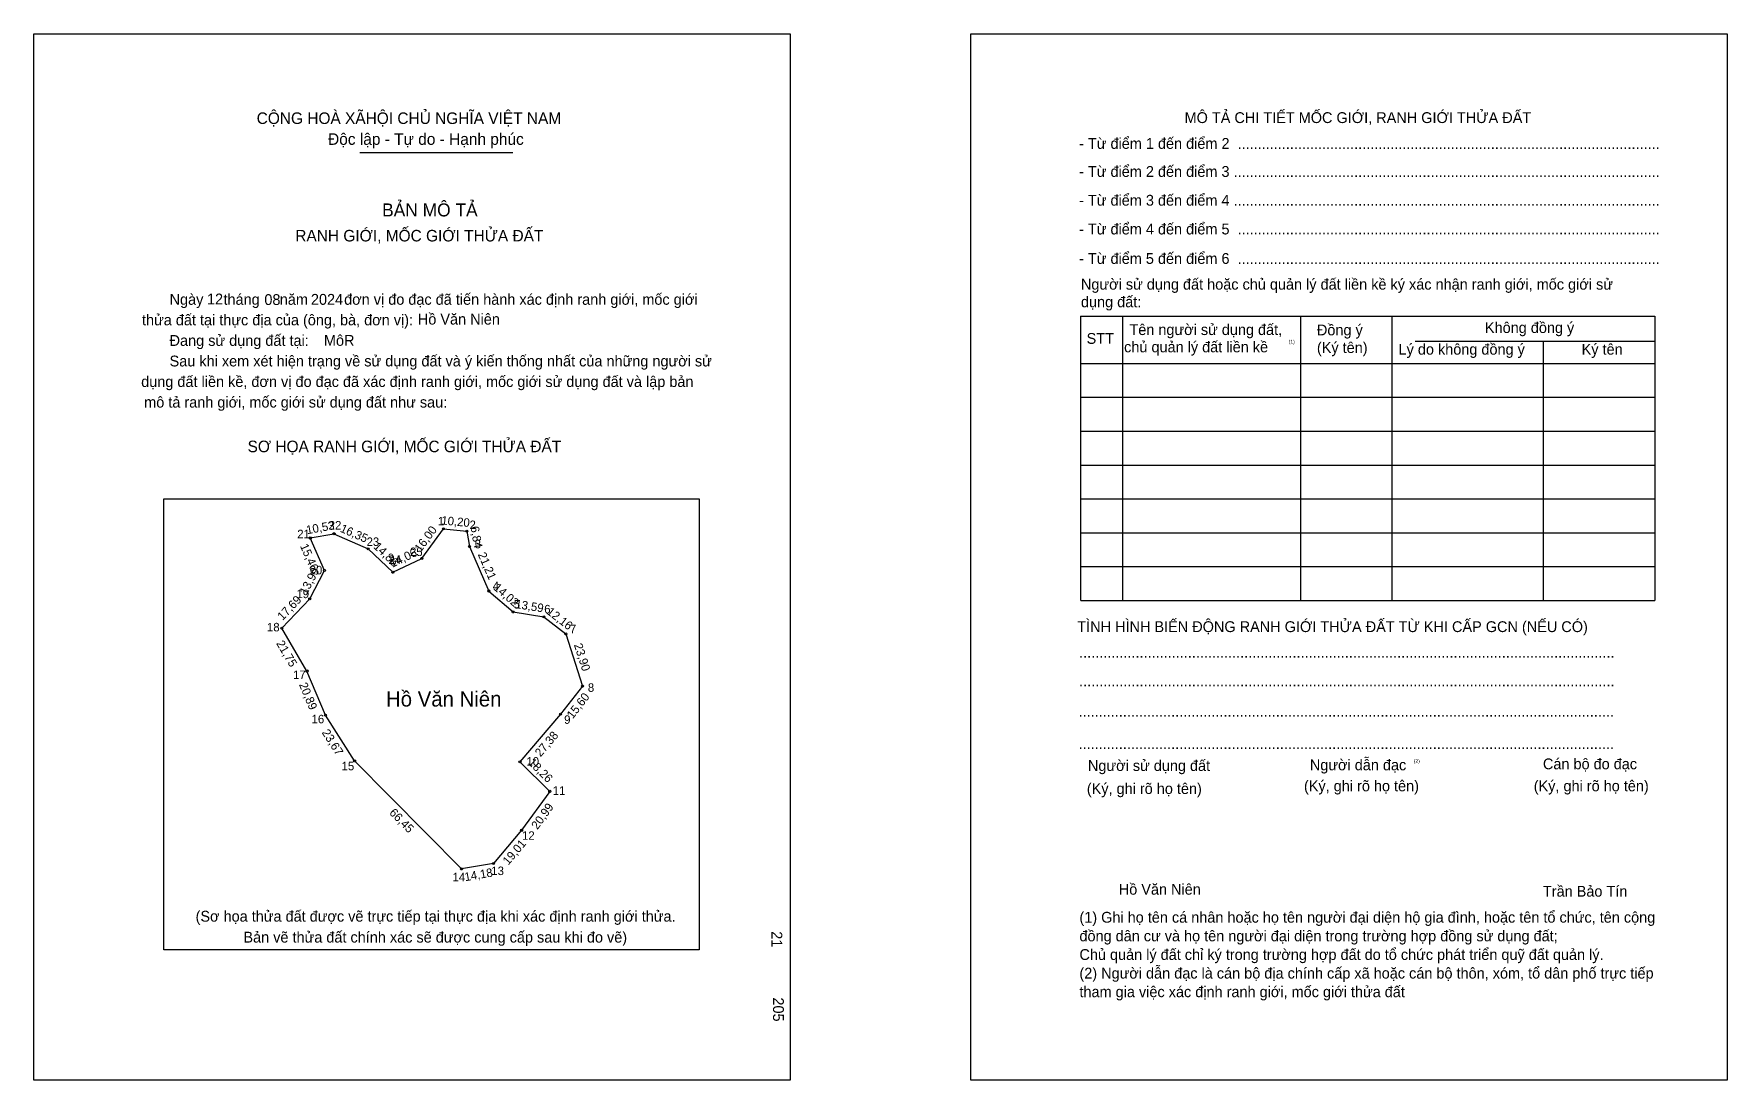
# Model space of a CAD drawing. Extents: x 546354 to 547093, y 1821596 to 1822053.
import ezdxf

# ---------------------------------------------------------------- set-up
doc = ezdxf.new("R2010")
doc.units = 0
for name, color, linetype in [('bmtKhungInTrang1', 7, 'Continuous'), ('bmtKhungInTrang2', 7, 'Continuous'), ('bmtNoiDung', 7, 'Continuous'), ('bmtTemplate', 7, 'Continuous'), ('CanhThua', 7, 'Continuous'), ('ChieuDaiCanhThua', 7, 'Continuous'), ('MocDinhThua', 7, 'Continuous'), ('SoHieuDinhThua', 7, 'Continuous'), ('TenChuSuDung', 7, 'Continuous')]:
    doc.layers.add(name, color=color, linetype=linetype)

msp = doc.modelspace()

# ---------------------------------------------------------------- linework, layer by layer
at = {"layer": 'bmtKhungInTrang1'}
msp.add_lwpolyline([(546353.6, 1822053.15), (546684.14, 1822053.15), (546684.14, 1821595.97), (546353.6, 1821595.97)], close=True, dxfattribs=at)
at = {"layer": 'bmtKhungInTrang2'}
msp.add_lwpolyline([(546762.96, 1822053.15), (547093.5, 1822053.15), (547093.5, 1821595.97), (546762.96, 1821595.97)], close=True, dxfattribs=at)
at = {"layer": 'bmtTemplate'}
for p, q in [((546496.04, 1822001.33), (546562.88, 1822001.33)), ((546829.27, 1821929.84), (546829.27, 1821805.55)), ((546907.02, 1821929.84), (546907.02, 1821805.55)), ((546947.03, 1821929.99), (546947.03, 1821805.55)), ((547061.85, 1821929.84), (547061.85, 1821805.55)), ((546957.17, 1821918.89), (547061.85, 1821918.89)), ((546811.14, 1821909.12), (547061.85, 1821909.12)), ((546811.14, 1821894.33), (547061.85, 1821894.33)), ((546811.14, 1821879.53), (547061.85, 1821879.53)), ((546811.14, 1821864.74), (547061.85, 1821864.74)), ((546811.14, 1821849.94), (547061.85, 1821849.94)), ((546811.14, 1821835.14), (547061.85, 1821835.14)), ((546811.14, 1821820.35), (547061.85, 1821820.35)), ((546811.14, 1821805.55), (547061.85, 1821805.55))]:
    msp.add_line(p, q, dxfattribs=at)
for points in [[(546810.98, 1821929.84), (547061.85, 1821929.84)], [(546810.98, 1821929.84), (546810.98, 1821805.55)], [(547013.05, 1821918.74), (547013.05, 1821805.55)]]:
    msp.add_lwpolyline(points, dxfattribs=at)
msp.add_lwpolyline([(546410.46, 1821652.91), (546410.46, 1821849.93), (546644.35, 1821849.93), (546644.35, 1821652.91)], close=True, dxfattribs=at)
at = {"layer": 'CanhThua'}
for p, q in [((546523.1, 1821823.96), (546532.61, 1821836.83)), ((546532.61, 1821836.83), (546542.77, 1821835.89)), ((546474.38, 1821832.87), (546484.74, 1821834.74)), ((546480.57, 1821818.71), (546474.38, 1821832.87)), ((546484.74, 1821834.74), (546499.7, 1821828.15)), ((546542.77, 1821835.89), (546543.98, 1821829.15)), ((546499.7, 1821828.15), (546510.43, 1821817.87)), ((546510.43, 1821817.87), (546523.1, 1821823.96)), ((546543.98, 1821829.15), (546552.42, 1821809.7)), ((546474.13, 1821806.28), (546480.57, 1821818.71)), ((546552.42, 1821809.7), (546563.04, 1821800.54)), ((546461.91, 1821793.49), (546474.13, 1821806.28)), ((546563.04, 1821800.54), (546576.46, 1821798.37)), ((546472.94, 1821774.74), (546461.91, 1821793.49)), ((546576.46, 1821798.37), (546586.08, 1821790.93)), ((546586.08, 1821790.93), (546593.35, 1821768.17)), ((546481, 1821755.47), (546472.94, 1821774.74)), ((546593.35, 1821768.17), (546583.76, 1821755.86)), ((546493.76, 1821735.54), (546481, 1821755.47)), ((546583.76, 1821755.86), (546566.02, 1821735.01)), ((546540.43, 1821688.24), (546493.76, 1821735.54)), ((546566.02, 1821735.01), (546579, 1821722.16)), ((546579, 1821722.16), (546566.73, 1821705.13)), ((546566.73, 1821705.13), (546554.41, 1821690.66)), ((546554.41, 1821690.66), (546540.43, 1821688.24))]:
    msp.add_line(p, q, dxfattribs=at)
at = {"layer": 'MocDinhThua'}
for centre in [(546532.61, 1821836.83), (546474.38, 1821832.87), (546484.74, 1821834.74), (546542.77, 1821835.89), (546543.98, 1821829.15), (546499.7, 1821828.15), (546523.1, 1821823.96), (546480.57, 1821818.71), (546510.43, 1821817.87), (546552.42, 1821809.7), (546474.13, 1821806.28), (546563.04, 1821800.54), (546461.91, 1821793.49), (546576.46, 1821798.37), (546586.08, 1821790.93), (546472.94, 1821774.74), (546593.35, 1821768.17), (546481, 1821755.47), (546583.76, 1821755.86), (546493.76, 1821735.54), (546566.02, 1821735.01), (546579, 1821722.16), (546566.73, 1821705.13), (546540.43, 1821688.24), (546554.41, 1821690.66)]:
    msp.add_circle(centre, 0.446, dxfattribs=at)

# ---------------------------------------------------------------- texts
at = {"layer": 'bmtNoiDung'}
for s, height, p in [('12', 4.729, (546429.24, 1821934.93)), ('08', 4.729, (546454.32, 1821934.67)), ('2024', 4.729, (546474.66, 1821934.77)), ('Hồ Văn Niên', 4.7294, (546521.38, 1821926.13)), ('MôR', 4.729, (546480.35, 1821916.84)), ('Hồ Văn Niên', 4.7294, (546827.66, 1821677))]:
    msp.add_text(s, height=height, dxfattribs=at).set_placement(p)
for s, p in [('21', (546675.9, 1821661.05)), ('205', (546676.58, 1821632.11))]:
    msp.add_text(s, height=4.729, rotation=270, dxfattribs=at).set_placement(p)
at = {"layer": 'bmtTemplate'}
for s, height, p in [('CỘNG HOÀ XÃHỘI CHỦ NGHĨA VIỆT NAM', 5.0447, (546450.96, 1822013.77)), ('MÔ TẢ CHI TIẾT MỐC GIỚI, RANH GIỚI THỬA ĐẤT', 4.7276, (546856.42, 1822014.18)), ('Độc lập - Tự do - Hạnh phúc', 5.0447, (546482.16, 1822004.65)), ('- Từ điểm 1 đến điểm 2  .........................................................................................................', 4.72762, (546810.34, 1822002.9)), ('- Từ điểm 2 đến điểm 3 ..........................................................................................................', 4.72762, (546810.34, 1821990.65)), ('BẢN MÔ TẢ', 5.675, (546505.77, 1821973.38)), ('- Từ điểm 3 đến điểm 4 ..........................................................................................................', 4.72762, (546810.34, 1821978.08)), ('- Từ điểm 4 đến điểm 5  .........................................................................................................', 4.72762, (546810.34, 1821965.5)), ('RANH GIỚI, MỐC GIỚI THỬA ĐẤT', 5.0447, (546467.83, 1821962.44)), ('- Từ điểm 5 đến điểm 6  .........................................................................................................', 4.72762, (546810.34, 1821952.63)), ('Người sử dụng đất hoặc chủ quản lý đất liền kề ký xác nhận ranh giới, mốc giới sử', 4.7276, (546811.14, 1821941.38)), ('Ngày     tháng     năm         đơn vị đo đạc đã tiến hành xác định ranh giới, mốc giới ', 4.7294, (546412.9, 1821934.77)), ('dụng đất:', 4.728, (546811.14, 1821933.69)), ('thửa đất tại thực địa của (ông, bà, đơn vị):', 4.7294, (546400.85, 1821925.79)), ('Tên người sử dụng đất,', 4.7276, (546832.32, 1821921.55)), ('Đồng ý', 4.728, (546914.25, 1821921.41)), ('Không đồng ý', 4.7276, (546987.67, 1821922.44)), ('Đang sử dụng đất tại:', 4.7294, (546412.9, 1821916.81)), ('STT', 4.728, (546813.61, 1821917.71)), ('chủ quản lý đất liền kề', 4.7276, (546830, 1821913.99)), ('(1)', 1.576, (546901.9, 1821917.88)), ('(Ký tên)', 4.728, (546914.25, 1821913.71)), ('Lý do không đồng ý', 4.7276, (546949.92, 1821912.97)), ('Ký tên', 4.728, (547029.92, 1821912.97)), ('Sau khi xem xét hiện trạng về sử dụng đất và ý kiến thống nhất của những người sử ', 4.7294, (546412.9, 1821907.83)), ('dụng đất liền kề, đơn vị đo đạc đã xác định ranh giới, mốc giới sử dụng đất và lập bản', 4.7294, (546400.49, 1821898.85)), ('mô tả ranh giới, mốc giới sử dụng đất như sau:', 4.7294, (546401.79, 1821889.86)), ('SƠ HỌA RANH GIỚI, MỐC GIỚI THỬA ĐẤT', 5.0447, (546446.98, 1821870.35)), ('TÌNH HÌNH BIẾN ĐỘNG RANH GIỚI THỬA ĐẤT TỪ KHI CẤP GCN (NẾU CÓ)', 4.7276, (546809.54, 1821791.75)), ('.....................................................................................................................................', 4.73471, (546810.34, 1821780.63)), ('.....................................................................................................................................', 4.73471, (546810.34, 1821768.05)), ('.....................................................................................................................................', 4.73471, (546810.09, 1821754.74)), ('.....................................................................................................................................', 4.73471, (546810.09, 1821740.68)), ('Người sử dụng đất', 4.7276, (546814.19, 1821731.06)), ('Người dẫn đạc', 4.7276, (546911.16, 1821731.36)), ('(2)', 1.576, (546956.56, 1821734.62)), ('Cán bộ đo đạc', 4.7276, (547013.01, 1821731.8)), ('(Ký, ghi rõ họ tên)', 4.7276, (546813.71, 1821721)), ('(Ký, ghi rõ họ tên)', 4.7276, (546908.59, 1821722.19)), ('(Ký, ghi rõ họ tên)', 4.7276, (547008.99, 1821722.19)), ('Trần Bảo Tín', 4.7276, (547013.01, 1821676.14)), ('(Sơ họa thửa đất được vẽ trực tiếp tại thực địa khi xác định ranh giới thửa.', 4.7294, (546424.26, 1821665.22)), ('(1) Ghi họ tên cá nhân hoặc họ tên người đại diện hộ gia đình, hoặc tên tổ chức, tên cộng', 4.7276, (546810.48, 1821664.77)), ('Bản vẽ thửa đất chính xác sẽ được cung cấp sau khi đo vẽ)', 4.7294, (546445.17, 1821656.08)), ('đồng dân cư và họ tên người đại diện trong trường hợp đồng sử dụng đất;', 4.7276, (546810.48, 1821656.63)), ('Chủ quản lý đất chỉ ký trong trường hợp đất do tổ chức phát triển quỹ đất quản lý.', 4.7276, (546810.48, 1821648.49)), ('(2) Người dẫn đạc là cán bộ địa chính cấp xã hoặc cán bộ thôn, xóm, tổ dân phố trực tiếp', 4.7276, (546810.48, 1821640.35)), ('tham gia việc xác định ranh giới, mốc giới thửa đất', 4.7276, (546810.48, 1821632.22))]:
    msp.add_text(s, height=height, dxfattribs=at).set_placement(p)
at = {"layer": 'ChieuDaiCanhThua'}
for s, rotation, p in [('10,53', 10.22208, (546472.96, 1821834.5)), ('16,35', 336.22612, (546487.12, 1821835.72)), ('16,00', 53.524, (546522.58, 1821826.38)), ('10,20', 354.70288, (546531.52, 1821838.8)), ('6,84', 280.14233, (546544.34, 1821837.69)), ('15,46', 293.59373, (546469.81, 1821829.4)), ('14,86', 316.23754, (546501.75, 1821828.76)), ('14,06', 25.68642, (546510.22, 1821819.83)), ('21,21', 293.46711, (546547.51, 1821825.68)), ('13,99', 62.61814, (546472.77, 1821807.69)), ('17,69', 46.29399, (546462.27, 1821796.56)), ('14,02', 319.21388, (546554.13, 1821810.67)), ('13,59', 350.819, (546563.75, 1821802.3)), ('12,16', 322.29406, (546577.36, 1821800.02)), ('21,75', 300.46822, (546459.38, 1821786.8)), ('23,90', 287.71617, (546589.55, 1821786.18)), ('20,89', 292.69517, (546469.37, 1821768.84)), ('15,60', 52.09152, (546589.04, 1821753.57)), ('23,67', 302.62642, (546479.25, 1821747.87)), ('27,38', 49.60071, (546575, 1821736.97)), ('18,26', 315.2951, (546569.28, 1821734.39)), ('66,45', 314.6232, (546508.64, 1821712.52)), ('20,99', 54.22653, (546573.65, 1821705.22)), ('19,01', 49.60434, (546560.91, 1821689.7)), ('14,18', 9.80108, (546542.09, 1821682.87))]:
    msp.add_text(s, height=3.715, rotation=rotation, dxfattribs=at).set_placement(p)
at = {"layer": 'SoHieuDinhThua'}
for s, height, p in [('22', 3.715, (546482.43, 1821836.57)), ('1', 3.71, (546530.13, 1821838.36)), ('2', 3.71, (546543.98, 1821836.77)), ('21', 3.715, (546468.69, 1821832.76)), ('23', 3.715, (546498.99, 1821829.38)), ('3', 3.71, (546546.21, 1821828.37)), ('24', 3.715, (546508.55, 1821821.52)), ('25', 3.715, (546517.95, 1821824.97)), ('20', 3.715, (546474.09, 1821816.97)), ('19', 3.715, (546468.34, 1821806.58)), ('4', 3.71, (546554.1, 1821810.04)), ('5', 3.71, (546563.27, 1821802.05)), ('6', 3.71, (546576.61, 1821799.92)), ('18', 3.715, (546455.45, 1821792.06)), ('7', 3.71, (546587.8, 1821791.21)), ('17', 3.715, (546466.85, 1821771.22)), ('8', 3.71, (546595.68, 1821765.66)), ('16', 3.715, (546474.94, 1821751.89)), ('9', 3.71, (546585.32, 1821751.66)), ('15', 3.715, (546488.07, 1821731.36)), ('10', 3.715, (546568.82, 1821733.39)), ('11', 3.715, (546580.29, 1821720.61)), ('12', 3.715, (546566.9, 1821700.98)), ('13', 3.715, (546553.48, 1821685.57)), ('14', 3.715, (546536.54, 1821682.85))]:
    msp.add_text(s, height=height, dxfattribs=at).set_placement(p)
at = {"layer": 'TenChuSuDung'}
msp.add_text('Hồ Văn Niên', height=6.6551, dxfattribs=at).set_placement((546507.47, 1821759.21))

doc.saveas('drawing.dxf')
